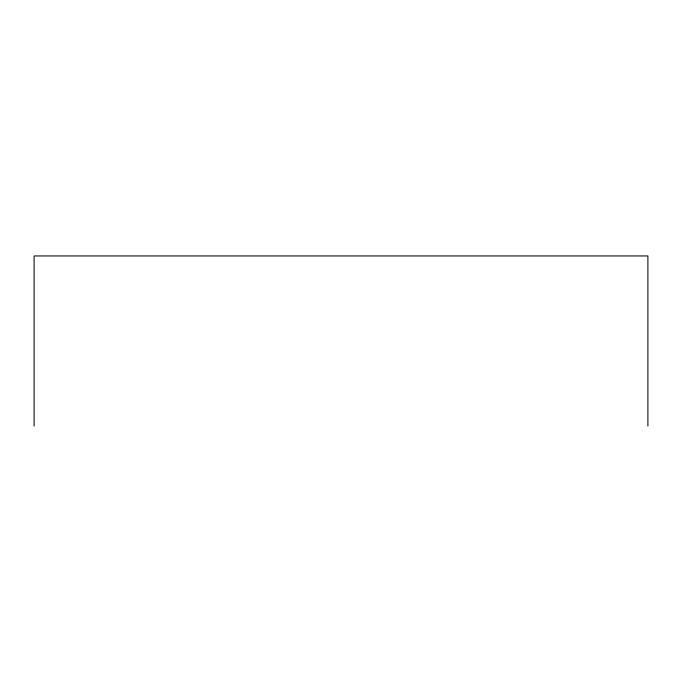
<?xml version="1.0" encoding="UTF-8"?>
<svg xmlns="http://www.w3.org/2000/svg" width="682" height="682" viewBox="0 0 682 682"><rect width="100%" height="100%" fill="white"/><g stroke="black" fill="none" stroke-linecap="round" stroke-linejoin="round"><path stroke-width="1.02" d="M647.9 426.054L647.9 255.946L34.1 255.946L34.1 426.054"/></g></svg>
